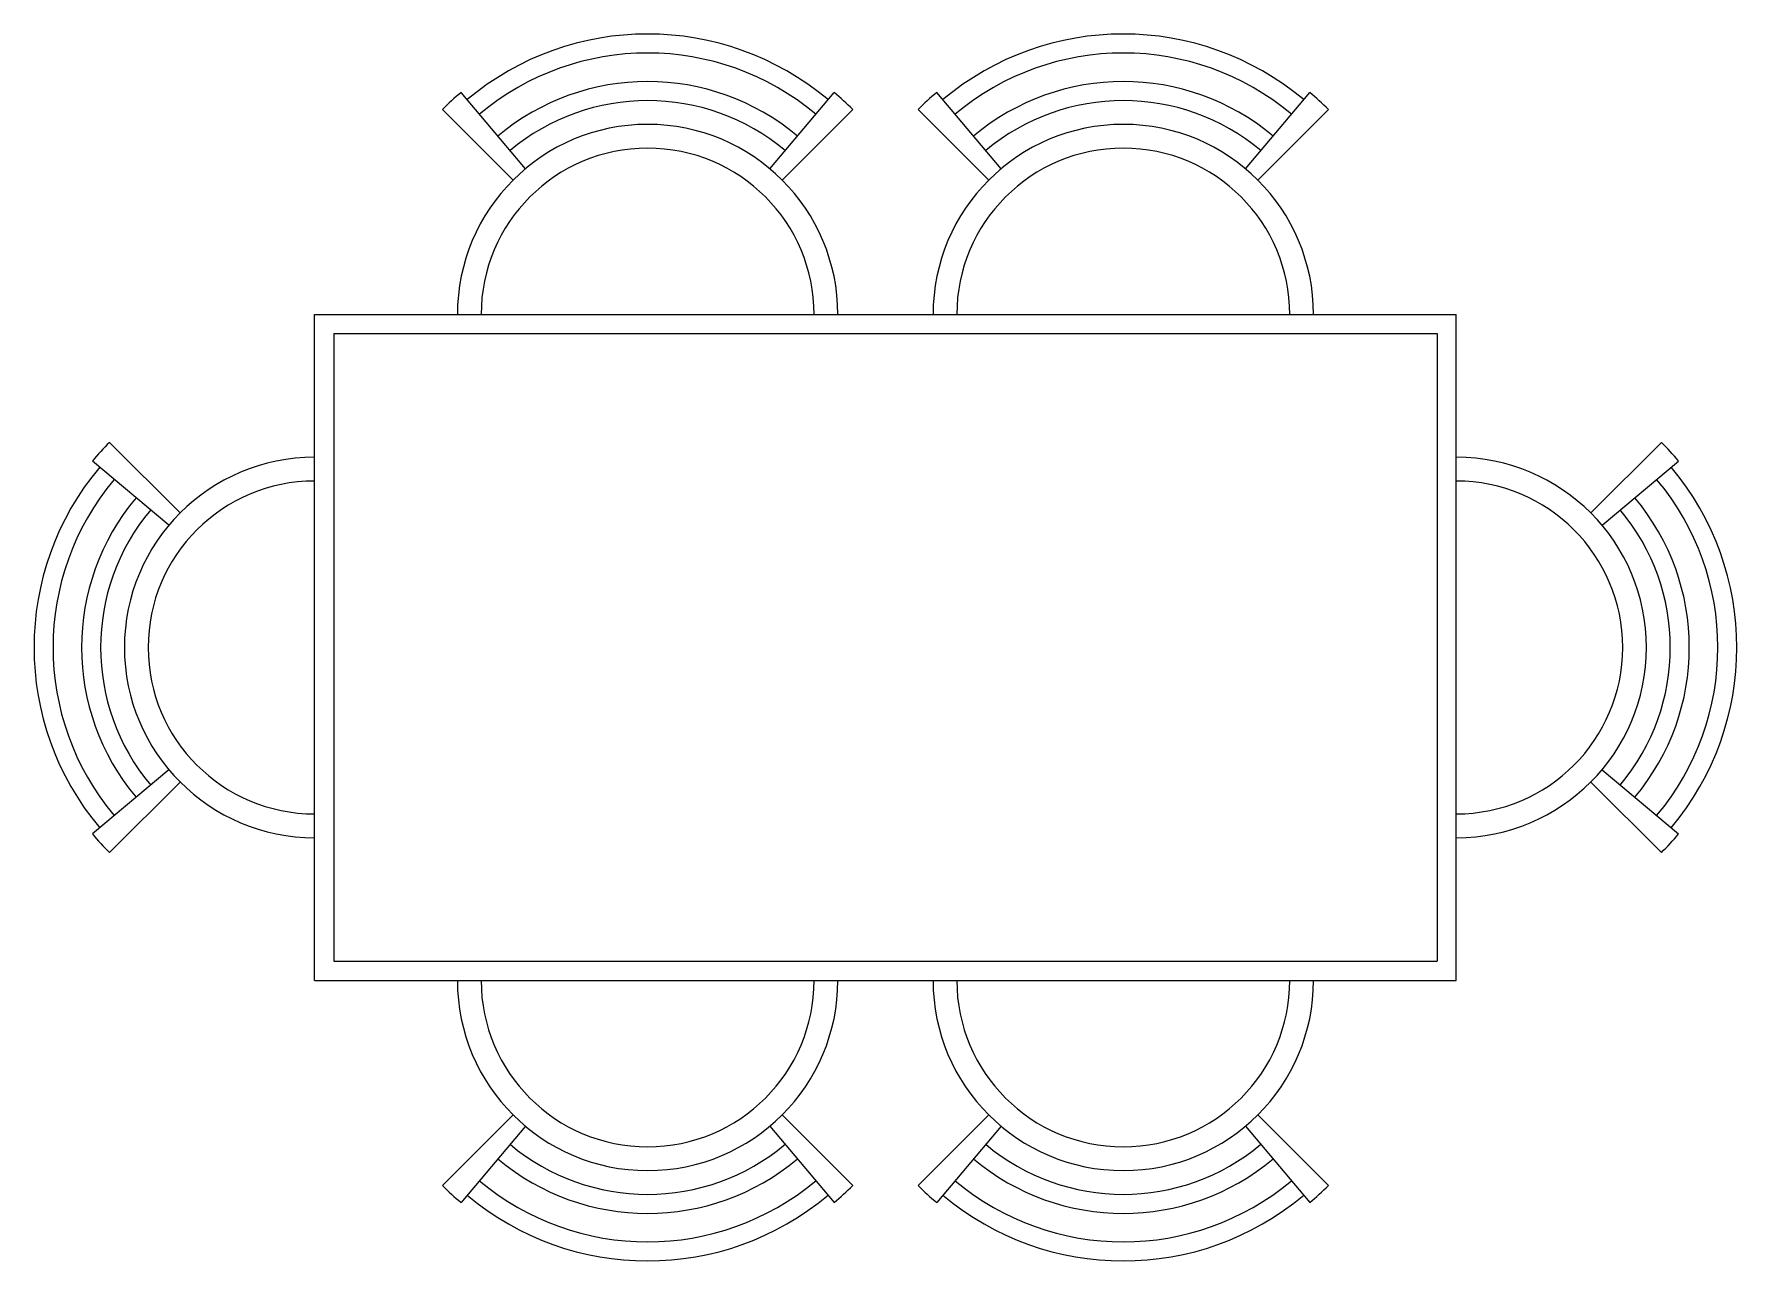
# Model space of a CAD drawing. Extents: x 1779 to 1958, y 925 to 1054.
import ezdxf

# ---------------------------------------------------------------- set-up
doc = ezdxf.new("R2010")
doc.units = 0
doc.layers.get('0').update_dxf_attribs({"linetype": 'CONTINUOUS'})

msp = doc.modelspace()

# ---------------------------------------------------------------- linework, layer by layer
at = {"color": 0}
for p, q in [((1830.81, 1040.21), (1824.06, 1048.25)), ((1856.52, 1040.21), (1863.27, 1048.25)), ((1880.81, 1040.21), (1874.06, 1048.25)), ((1906.52, 1040.21), (1913.27, 1048.25)), ((1829.52, 1039.03), (1822.1, 1046.45)), ((1857.81, 1039.03), (1865.23, 1046.45)), ((1879.52, 1039.03), (1872.1, 1046.45)), ((1907.81, 1039.03), (1915.23, 1046.45)), ((1808.66, 954.89), (1808.66, 1024.89)), ((1808.66, 1024.89), (1928.66, 1024.89)), ((1928.66, 954.89), (1928.66, 1024.89)), ((1810.66, 1022.89), (1810.66, 956.89)), ((1810.66, 1022.89), (1926.66, 1022.89)), ((1926.66, 1022.89), (1926.66, 956.89)), ((1794.52, 1004.03), (1787.1, 1011.45)), ((1942.81, 1004.03), (1950.23, 1011.45)), ((1793.34, 1002.74), (1785.3, 1009.49)), ((1943.99, 1002.74), (1952.03, 1009.49)), ((1793.34, 977.03), (1785.3, 970.28)), ((1794.52, 975.74), (1787.1, 968.32)), ((1942.81, 975.74), (1950.23, 968.32)), ((1943.99, 977.03), (1952.03, 970.28)), ((1810.66, 956.89), (1926.66, 956.89)), ((1808.66, 954.89), (1928.66, 954.89)), ((1829.52, 940.74), (1822.1, 933.32)), ((1857.81, 940.74), (1865.23, 933.32)), ((1879.52, 940.74), (1872.1, 933.32)), ((1907.81, 940.74), (1915.23, 933.32)), ((1830.81, 939.57), (1824.06, 931.52)), ((1856.52, 939.57), (1863.27, 931.52)), ((1880.81, 939.57), (1874.06, 931.52)), ((1906.52, 939.57), (1913.27, 931.52))]:
    msp.add_line(p, q, dxfattribs=at)
for centre, radius, start, end in [((1843.66, 1024.89), 29.5, 50, 130), ((1893.66, 1024.89), 29.5, 50, 130), ((1843.66, 1024.89), 27.5, 50, 130), ((1893.66, 1024.89), 27.5, 50, 130), ((1843.66, 1024.89), 24.5, 50, 130), ((1893.66, 1024.89), 24.5, 50, 130), ((1843.66, 1024.89), 30.5, 130, 135), ((1843.66, 1024.89), 22.5, 50, 130), ((1843.66, 1024.89), 30.5, 45, 50), ((1893.66, 1024.89), 30.5, 130, 135), ((1893.66, 1024.89), 22.5, 50, 130), ((1893.66, 1024.89), 30.5, 45, 50), ((1843.66, 1024.89), 20, 360, 180), ((1893.66, 1024.89), 20, 360, 180), ((1843.66, 1024.89), 17.5, 360, 180), ((1893.66, 1024.89), 17.5, 360, 180), ((1808.66, 989.89), 30.5, 135, 140), ((1928.66, 989.89), 30.5, 40, 45), ((1808.66, 989.89), 20, 90, 270), ((1928.66, 989.89), 20, 270, 90), ((1808.66, 989.89), 29.5, 140, 220), ((1928.66, 989.89), 29.5, 320, 40), ((1808.66, 989.89), 27.5, 140, 220), ((1808.66, 989.89), 17.5, 90, 270), ((1928.66, 989.89), 17.5, 270, 90), ((1928.66, 989.89), 27.5, 320, 40), ((1808.66, 989.89), 24.5, 140, 220), ((1808.66, 989.89), 22.5, 140, 220), ((1928.66, 989.89), 22.5, 320, 40), ((1928.66, 989.89), 24.5, 320, 40), ((1808.66, 989.89), 30.5, 220, 225), ((1928.66, 989.89), 30.5, 315, 320), ((1843.66, 954.89), 20, 180, 0), ((1843.66, 954.89), 17.5, 180, 0), ((1893.66, 954.89), 20, 180, 0), ((1893.66, 954.89), 17.5, 180, 0), ((1843.66, 954.89), 22.5, 230, 310), ((1893.66, 954.89), 22.5, 230, 310), ((1843.66, 954.89), 24.5, 230, 310), ((1893.66, 954.89), 24.5, 230, 310), ((1843.66, 954.89), 30.5, 225, 230), ((1843.66, 954.89), 27.5, 230, 310), ((1843.66, 954.89), 30.5, 310, 315), ((1893.66, 954.89), 30.5, 225, 230), ((1893.66, 954.89), 27.5, 230, 310), ((1893.66, 954.89), 30.5, 310, 315), ((1843.66, 954.89), 29.5, 230, 310), ((1893.66, 954.89), 29.5, 230, 310)]:
    msp.add_arc(centre, radius, start, end, dxfattribs=at)

doc.saveas('drawing.dxf')
